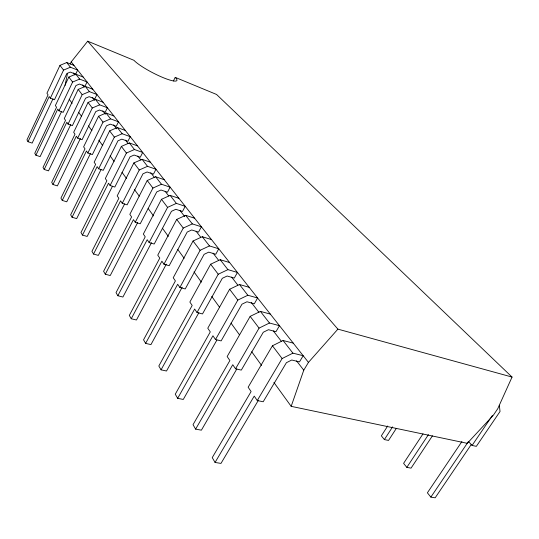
<?xml version="1.0" encoding="UTF-8"?>
<svg xmlns="http://www.w3.org/2000/svg" width="539" height="539" viewBox="0 0 539 539"><rect width="100%" height="100%" fill="white"/><g stroke="black" fill="none" stroke-linecap="round" stroke-linejoin="round"><path stroke-width="0.81" d="M65.078 85.364L67.51 73.385M291.175 406.339L303.767 370.178L308.456 362.39L337.899 329.134L512.05 377.064L497.733 408.744L493.252 415.353L467.266 443.327L291.175 406.339L273.906 382.454M73.958 65.387L66.762 62.544L59.977 65.367L46.94 93.227L48.052 94.851L26.95 139.87L28.021 141.71L32.145 143.098L52.99 98.826M28.021 141.71L49.211 96.548L50.343 98.199L54.479 99.722L66.836 73.513L70.252 72.085L83.141 77.016M50.343 98.199L63.555 70.083L70.407 67.227L77.656 70.077L75.696 74.207M70.178 64.087L71.209 61.904L87.709 41.193L133.935 60.307A24.969 4.258 27.4 0 0 163.027 77.582A24.969 4.258 27.4 0 0 175.222 77.373L216.557 94.46L512.05 377.064M35.904 155.225L57.774 109.067L58.967 110.798L63.191 112.334L75.959 85.526L79.462 84.05L85.014 86.186L87.042 81.955L79.637 79.092L75.797 74.153L68.844 77.064L55.376 105.556L56.548 107.268L34.772 153.285L35.904 155.225L40.115 156.613L61.635 111.351M58.967 110.798L72.61 82.043L79.637 79.092M92.823 89.279L85.33 86.402L78.195 89.407L64.276 118.567L65.515 120.365L43.019 167.427L44.211 169.468L48.51 170.856L70.75 124.563M44.211 169.468L66.809 122.259L68.062 124.091L72.381 125.634L85.58 98.199L89.171 96.676L94.851 98.826L96.946 94.5L89.38 91.61L85.33 86.402M68.062 124.091L82.177 94.662L89.38 91.61M103.05 102.235L95.396 99.338L88.073 102.45L73.675 132.298L74.982 134.204L51.717 182.344L52.977 184.5L57.377 185.894L80.385 138.503M52.977 184.5L76.349 136.205L77.677 138.139L82.09 139.689L95.753 111.593L99.439 110.017L105.24 112.179L107.402 107.746L99.681 104.842L95.396 99.338M77.677 138.139L92.284 108.002L99.681 104.842M113.884 115.952L106.055 113.035L98.543 116.262L83.626 146.837L85.007 148.852L60.927 198.136L62.255 200.414L66.755 201.802L90.592 153.265M62.255 200.414L86.462 150.974L87.864 153.022L92.378 154.572L106.533 125.796L110.32 124.159L116.249 126.335L118.492 121.794L110.596 118.876L106.055 113.035M87.864 153.022L103.003 122.151L110.596 118.876M125.344 130.465L117.34 127.541L109.626 130.889L94.157 162.219L95.619 164.355L70.656 214.825L72.071 217.244L76.666 218.618L101.009 169.657M72.071 217.244L97.155 166.605L98.644 168.781L103.266 170.324L117.953 140.834L121.841 139.136L127.898 141.319L130.236 136.663L122.158 133.733L117.34 127.541M98.644 168.781L114.356 137.128L122.158 133.733M137.506 145.874L129.326 142.936L121.383 146.413L105.321 178.537L106.877 180.808L80.978 232.518L82.474 235.085L87.183 236.453L112.469 186.238M82.474 235.085L108.514 183.193L110.097 185.51L114.82 187.053L130.081 156.809L134.076 155.043L140.275 157.226L142.7 152.456L134.447 149.519L129.326 142.936M110.097 185.51L126.416 153.049L134.447 149.519M173.41 80.958L175.222 77.373M150.435 162.246L142.067 159.308L133.894 162.926L117.199 195.879L118.849 198.298L91.94 251.315L93.53 254.044L98.347 255.392L124.65 203.877M93.53 254.044L120.588 200.845L122.272 203.304L127.11 204.84L142.983 173.807L147.1 171.975L153.447 174.151L155.966 169.253L147.518 166.315L142.067 159.308M122.272 203.304L139.251 169.994L147.518 166.315M164.206 179.689L155.643 176.758L147.228 180.518L129.838 214.354L131.604 216.934L103.603 271.312L105.294 274.216L110.232 275.55L137.627 222.661M105.294 274.216L133.456 219.642L135.255 222.27L140.207 223.8L156.748 191.931L160.986 190.024L167.481 192.194L170.108 187.168L161.457 184.237L155.643 176.758M135.255 222.27L152.941 188.064L161.457 184.237M178.908 198.312L170.135 195.387L161.471 199.315L143.334 234.067L145.22 236.823L116.033 292.637L117.846 295.736L122.905 297.043L151.472 242.725M117.846 295.736L147.201 239.72L149.121 242.53L154.194 244.039L171.456 211.301L175.829 209.307L182.472 211.47L185.221 206.302L176.361 203.385L170.135 195.387M149.121 242.53L167.582 207.38L176.361 203.385M194.633 218.228L185.652 215.324L176.704 219.427L157.759 255.156L159.78 258.107L129.32 315.416L131.253 318.738L136.448 320.011L166.302 264.171M131.253 318.738L161.902 261.206L163.964 264.218L169.165 265.707L187.201 232.053L191.716 229.964L198.527 232.107L201.397 226.791L192.322 223.894L185.652 215.324M163.964 264.218L183.26 228.078L192.322 223.894M211.497 239.585L202.293 236.709L193.056 241.007L173.228 277.753L175.397 280.927L143.549 339.819L145.624 343.377L150.947 344.61L182.195 287.193M145.624 343.377L177.681 284.255L179.891 287.489L185.227 288.951L204.113 254.327L208.775 252.137L215.755 254.26L218.76 248.782L209.462 245.925L202.293 236.709M179.891 287.489L200.104 250.298L209.462 245.925M229.627 262.547L220.195 259.71L210.641 264.218L189.856 302.049L192.187 305.458L158.823 366.008L161.053 369.835L166.517 371.014L198.884 312.66M161.053 369.835L194.64 309.042L197.025 312.526L202.496 313.947L222.317 278.299L227.141 276.008L234.29 278.09L237.45 272.451L227.923 269.635L220.195 259.71M197.025 312.526L218.234 274.236L227.923 269.635M249.166 287.294L239.498 284.518L229.614 289.254L207.771 328.217L210.284 331.903L175.263 394.204L177.668 398.328L183.28 399.446L216.873 340.089M177.668 398.328L212.939 335.77L215.512 339.53L221.125 340.911L241.971 304.185L246.963 301.773L254.293 303.801L257.615 297.993L247.846 295.244L239.498 284.518M215.512 339.53L237.82 300.082L247.846 295.244M270.322 314.089L260.404 311.387L250.163 316.373L227.155 356.548L229.883 360.53L193.029 424.671L195.63 429.132L201.397 430.176L236.81 368.966M195.63 429.132L232.754 364.721L235.543 368.797L241.304 370.111L263.281 332.253L268.456 329.706L275.975 331.674L279.478 325.684L269.46 323.016L260.404 311.387M235.543 368.797L259.057 328.116L269.46 323.016M293.236 343.107L283.069 340.5L272.438 345.775L248.142 387.218L251.107 391.543L212.245 457.618L215.061 462.455L220.983 463.405L258.424 400.221M215.061 462.455L254.226 396.098L257.258 400.531L263.18 401.771L286.398 362.707L291.767 360.012L299.482 361.891L303.188 355.713L292.913 353.153L283.069 340.5M257.258 400.531L282.119 358.543L292.913 353.153M387.696 425.985L381.356 435.842L384.381 439.588L388.552 440.417L396.293 428.458M384.381 439.588L392.587 426.875M423 433.855L403.59 463.358L406.824 467.367L411.062 468.135L432.44 435.829M406.824 467.367L428.411 434.663M461.93 441.529L427.387 492.814L430.863 497.113L435.162 497.807L471.308 444.453M430.863 497.113L468.465 441.475L472.083 445.45L476.341 446.346L500.03 411.506L499.33 405.274M472.083 445.45L492.37 415.535M87.709 41.193L337.899 329.134M71.209 61.904L308.456 362.39M66.762 62.544L70.407 67.227M73.445 72.981L74.988 74.975M82.716 84.946L84.266 86.941M92.513 97.579L94.568 100.241M102.814 110.879L105.388 114.201M113.635 124.839L116.727 128.828M125.486 140.133L128.06 143.455M137.849 156.088L140.942 160.076M150.731 172.709L154.343 177.365M165.163 191.332L168.768 195.98M180.1 210.608L184.742 216.597M196.075 231.224L200.71 237.207M213.08 253.162L218.746 260.478M231.629 277.1L237.814 285.077M251.208 302.366L258.936 312.337M273.361 330.953L281.607 341.591M296.551 360.874L303.767 370.178M59.977 65.367L63.555 70.083M68.844 77.064L72.61 82.043M78.195 89.407L82.177 94.662M88.073 102.45L92.284 108.002M98.543 116.262L103.003 122.151M109.626 130.889L114.356 137.128M121.383 146.413L126.416 153.049M133.894 162.926L139.251 169.994M147.228 180.518L152.941 188.064M161.471 199.315L167.582 207.38M176.704 219.427L183.26 228.078M193.056 241.007L200.104 250.298M210.641 264.218L218.234 274.236M229.614 289.254L237.82 300.082M250.163 316.373L259.057 328.116M272.438 345.775L282.119 358.543M69.208 99.264L72.172 103.36M78.579 112.227L81.544 116.323M88.443 125.877L91.9 130.654M98.805 140.207L102.754 145.665M110.151 155.899L114.093 161.363M121.989 172.278L126.429 178.422M134.319 189.337L139.251 196.162M148.131 208.445L153.554 215.95M162.434 228.233L168.35 236.426M177.722 249.389L184.136 258.262M194 271.905L201.397 282.14M211.76 296.47L219.649 307.392M230.995 323.083L239.383 334.685M251.713 351.745L261.577 365.395"/></g></svg>
